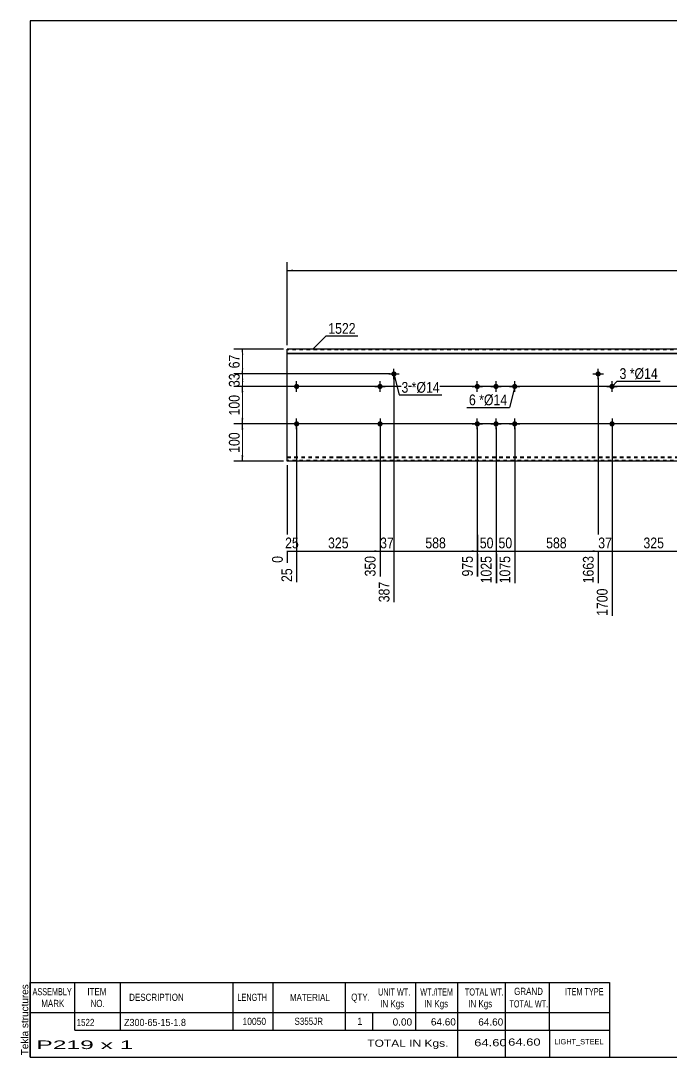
# Model space of a CAD drawing. Header units: millimetres. Extents: x -71 to 331, y -174 to 103.
# Drawn here: x -71.3 to 102.4, y -174.3 to 102.8 of the extents above; entities that cross this region are included whole.
import ezdxf

# ---------------------------------------------------------------- set-up
doc = ezdxf.new("R2010")
doc.units = ezdxf.units.MM
doc.linetypes.add('DXK_LINE_DOT1', pattern=[1.8814, 0.9407, -0.9407])
doc.styles.add('Arial', font='ARIAL.TTF', dxfattribs={"height": 0.2})
doc.styles.add('Arial Narrow', font='ARIALN.TTF', dxfattribs={"height": 0.2})

# ---------------------------------------------------------------- blocks, each defined once
blk = doc.blocks.new('Unknown-627191591-2133')
at = {"color": 5, "linetype": 'Continuous'}
for p, q in [((331.25, 102.75), (-68.75, 102.75)), ((-68.75, 102.75), (-68.75, -174.25)), ((331.25, -174.25), (331.25, 102.75)), ((-68.75, -174.25), (331.25, -174.25))]:
    blk.add_line(p, q, dxfattribs=at)
at = {"color": 174, "linetype": 'Continuous', "style": 'Arial'}
blk.add_text('Tekla structures', height=1.9102, rotation=90, dxfattribs=at).set_placement((-69.25, -173.75))
blk = doc.blocks.new('Bolt-627191591-1223 - 1203')
at = {"linetype": 'Continuous'}
for points in [[(50.1, 5, -1), (51.5, 5, -1)], [(55.1, 5, -1), (56.5, 5, -1)], [(60.1, 5, -1), (61.5, 5, -1)], [(50.1, -5, -1), (51.5, -5, -1)], [(55.1, -5, -1), (56.5, -5, -1)], [(60.1, -5, -1), (61.5, -5, -1)]]:
    blk.add_hatch(color=3, dxfattribs=at).paths.add_polyline_path(points)
at = {"color": 3, "linetype": 'Continuous'}
for p, q in [((50.8, 3.6), (50.8, 6.4)), ((55.8, 3.6), (55.8, 6.4)), ((60.8, 3.6), (60.8, 6.4)), ((49.4, 5), (52.2, 5)), ((54.4, 5), (57.2, 5)), ((59.4, 5), (62.2, 5)), ((49.4, -5), (52.2, -5)), ((50.8, -6.4), (50.8, -3.6)), ((54.4, -5), (57.2, -5)), ((55.8, -6.4), (55.8, -3.6)), ((59.4, -5), (62.2, -5)), ((60.8, -6.4), (60.8, -3.6))]:
    blk.add_line(p, q, dxfattribs=at)
blk = doc.blocks.new('Part-627191591-1218 - 1203')
at = {"color": 2, "linetype": 'Continuous'}
for p, q in [((0, -15), (0, 15)), ((13.6, 15), (0, 15)), ((0, 13.94), (13.6, 13.94)), ((39.61, 15), (13.7, 15)), ((13.7, 13.94), (39.61, 13.94)), ((71.9, 15), (39.71, 15)), ((39.71, 13.94), (71.9, 13.94)), ((97.91, 15), (72, 15)), ((72, 13.94), (97.91, 13.94)), ((120.2, 15), (98.01, 15)), ((98.01, 13.94), (120.2, 13.94)), ((141.7, 15), (120.3, 15)), ((120.3, 13.94), (141.7, 13.94)), ((164, 15), (141.8, 15)), ((141.8, 13.94), (164, 13.94)), ((189.2, 15), (164.1, 15)), ((164.1, 13.94), (189.2, 13.94)), ((221.5, 15), (189.3, 15)), ((189.3, 13.94), (221.5, 13.94)), ((246.7, 15), (221.6, 15)), ((221.6, 13.94), (246.7, 13.94)), ((260.4, 15), (246.8, 15)), ((246.8, 13.94), (260.4, 13.94)), ((260.4, 15), (260.4, 13.94)), ((260.4, 13.94), (260.4, -15)), ((0, 13.81), (13.6, 13.81)), ((13.7, 13.81), (39.61, 13.81)), ((39.71, 13.81), (71.9, 13.81)), ((72, 13.81), (97.91, 13.81)), ((98.01, 13.81), (120.2, 13.81)), ((120.3, 13.81), (141.7, 13.81)), ((141.8, 13.81), (164, 13.81)), ((164.1, 13.81), (189.2, 13.81)), ((189.3, 13.81), (221.5, 13.81)), ((221.6, 13.81), (246.7, 13.81)), ((246.8, 13.81), (260.4, 13.81)), ((13.6, -15), (0, -15)), ((39.61, -15), (13.7, -15)), ((71.9, -15), (39.71, -15)), ((97.91, -15), (72, -15)), ((120.2, -15), (98.01, -15)), ((141.7, -15), (120.3, -15)), ((164, -15), (141.8, -15)), ((189.2, -15), (164.1, -15)), ((221.5, -15), (189.3, -15)), ((246.7, -15), (221.6, -15)), ((260.4, -15), (246.8, -15))]:
    blk.add_line(p, q, dxfattribs=at)
at = {"color": 7, "linetype": 'DXK_LINE_DOT1'}
for p, q in [((13.6, 14.82), (0, 14.82)), ((39.61, 14.82), (13.7, 14.82)), ((71.9, 14.82), (39.71, 14.82)), ((97.91, 14.82), (72, 14.82)), ((120.2, 14.82), (98.01, 14.82)), ((141.7, 14.82), (120.3, 14.82)), ((164, 14.82), (141.8, 14.82)), ((189.2, 14.82), (164.1, 14.82)), ((221.5, 14.82), (189.3, 14.82)), ((246.7, 14.82), (221.6, 14.82)), ((260.4, 14.82), (246.8, 14.82)), ((0, -13.81), (13.6, -13.81)), ((13.7, -13.81), (39.61, -13.81)), ((39.71, -13.81), (71.9, -13.81)), ((72, -13.81), (97.91, -13.81)), ((98.01, -13.81), (120.2, -13.81)), ((120.3, -13.81), (141.7, -13.81)), ((141.8, -13.81), (164, -13.81)), ((164.1, -13.81), (189.2, -13.81)), ((189.3, -13.81), (221.5, -13.81)), ((221.6, -13.81), (246.7, -13.81)), ((246.8, -13.81), (260.4, -13.81)), ((0, -13.94), (13.6, -13.94)), ((13.6, -14.82), (0, -14.82)), ((13.7, -13.94), (39.61, -13.94)), ((39.61, -14.82), (13.7, -14.82)), ((39.71, -13.94), (71.9, -13.94)), ((71.9, -14.82), (39.71, -14.82)), ((72, -13.94), (97.91, -13.94)), ((97.91, -14.82), (72, -14.82)), ((98.01, -13.94), (120.2, -13.94)), ((120.2, -14.82), (98.01, -14.82)), ((120.3, -13.94), (141.7, -13.94)), ((141.7, -14.82), (120.3, -14.82)), ((141.8, -13.94), (164, -13.94)), ((164, -14.82), (141.8, -14.82)), ((164.1, -13.94), (189.2, -13.94)), ((189.2, -14.82), (164.1, -14.82)), ((189.3, -13.94), (221.5, -13.94)), ((221.5, -14.82), (189.3, -14.82)), ((221.6, -13.94), (246.7, -13.94)), ((246.7, -14.82), (221.6, -14.82)), ((246.8, -13.94), (260.4, -13.94)), ((260.4, -14.82), (246.8, -14.82))]:
    blk.add_line(p, q, dxfattribs=at)
blk = doc.blocks.new('Bolt-627191591-1224 - 1203')
at = {"linetype": 'Continuous'}
blk.add_hatch(color=3, dxfattribs=at).paths.add_polyline_path([(27.81, 8.35, -1), (29.21, 8.35, -1)])
at = {"color": 3, "linetype": 'Continuous'}
for p, q in [((27.11, 8.35), (29.91, 8.35)), ((28.51, 6.95), (28.51, 9.75))]:
    blk.add_line(p, q, dxfattribs=at)
blk = doc.blocks.new('Bolt-627191591-1225 - 1203')
at = {"linetype": 'Continuous'}
blk.add_hatch(color=3, dxfattribs=at).paths.add_polyline_path([(82.4, 8.35, -1), (83.8, 8.35, -1)])
at = {"color": 3, "linetype": 'Continuous'}
for p, q in [((81.7, 8.35), (84.5, 8.35)), ((83.1, 6.95), (83.1, 9.75))]:
    blk.add_line(p, q, dxfattribs=at)
blk = doc.blocks.new('Bolt-627191591-1226 - 1203')
at = {"linetype": 'Continuous'}
blk.add_hatch(color=3, dxfattribs=at).paths.add_polyline_path([(25.49, -5, -1), (24.09, -5, -1)])
at = {"color": 3, "linetype": 'Continuous'}
for p, q in [((26.19, -5), (23.39, -5)), ((24.79, -3.6), (24.79, -6.4))]:
    blk.add_line(p, q, dxfattribs=at)
blk = doc.blocks.new('Bolt-627191591-1227 - 1203')
at = {"linetype": 'Continuous'}
blk.add_hatch(color=3, dxfattribs=at).paths.add_polyline_path([(24.09, 5, -1), (25.49, 5, -1)])
at = {"color": 3, "linetype": 'Continuous'}
for p, q in [((24.79, 3.6), (24.79, 6.4)), ((23.39, 5), (26.19, 5))]:
    blk.add_line(p, q, dxfattribs=at)
blk = doc.blocks.new('Bolt-627191591-1230 - 1203')
at = {"linetype": 'Continuous'}
blk.add_hatch(color=3, dxfattribs=at).paths.add_polyline_path([(86.11, 5, -1), (87.51, 5, -1)])
at = {"color": 3, "linetype": 'Continuous'}
for p, q in [((86.81, 3.6), (86.81, 6.4)), ((85.41, 5), (88.21, 5))]:
    blk.add_line(p, q, dxfattribs=at)
blk = doc.blocks.new('Bolt-627191591-1231 - 1203')
at = {"linetype": 'Continuous'}
blk.add_hatch(color=3, dxfattribs=at).paths.add_polyline_path([(87.51, -5, -1), (86.11, -5, -1)])
at = {"color": 3, "linetype": 'Continuous'}
for p, q in [((88.21, -5), (85.41, -5)), ((86.81, -3.6), (86.81, -6.4))]:
    blk.add_line(p, q, dxfattribs=at)
blk = doc.blocks.new('Bolt-627191591-1232 - 1203')
at = {"linetype": 'Continuous'}
for points in [[(1.8, 5, -1), (3.2, 5, -1)], [(108.41, 5, -1), (109.81, 5, -1)]]:
    blk.add_hatch(color=3, dxfattribs=at).paths.add_polyline_path(points)
at = {"color": 3, "linetype": 'Continuous'}
for p, q in [((2.5, 3.6), (2.5, 6.4)), ((109.11, 3.6), (109.11, 6.4)), ((3.9, 5), (1.1, 5)), ((110.51, 5), (107.71, 5))]:
    blk.add_line(p, q, dxfattribs=at)
blk = doc.blocks.new('Bolt-627191591-1233 - 1203')
at = {"linetype": 'Continuous'}
for points in [[(1.8, -5, -1), (3.2, -5, -1)], [(108.41, -5, -1), (109.81, -5, -1)]]:
    blk.add_hatch(color=3, dxfattribs=at).paths.add_polyline_path(points)
at = {"color": 3, "linetype": 'Continuous'}
for p, q in [((3.9, -5), (1.1, -5)), ((2.5, -6.4), (2.5, -3.6)), ((110.51, -5), (107.71, -5)), ((109.11, -6.4), (109.11, -3.6))]:
    blk.add_line(p, q, dxfattribs=at)
blk = doc.blocks.new('StraightDimension-627191591-1400 - 1203')
at = {"linetype": 'Continuous'}
for points in [[(-12.25, 6.85), (-12, 8.35), (-11.75, 6.85)], [(-11.75, 6.5), (-12, 5), (-12.25, 6.5)]]:
    blk.add_hatch(color=7, dxfattribs=at).paths.add_polyline_path(points)
at = {"color": 7, "linetype": 'Continuous'}
for p, q in [((27.51, 8.35), (-14.25, 8.35)), ((-12, 5), (-12, 8.35)), ((151.9, 5), (-14.25, 5))]:
    blk.add_line(p, q, dxfattribs=at)
at = {"color": 0}
blk.add_wipeout([(-12.15, 9.1), (-16.35, 9.1), (-16.35, 4.25), (-12.15, 4.25)], dxfattribs=at)
at = {"color": 3, "style": 'Arial Narrow'}
blk.add_text('33', height=2.863, rotation=90.0002, dxfattribs=at).set_placement((-12.75, 4.85))
blk = doc.blocks.new('StraightDimension-627191591-1293 - 1203')
at = {"linetype": 'Continuous'}
blk.add_hatch(color=7, dxfattribs=at).paths.add_polyline_path([(81.6, -38.75), (83.1, -39), (81.6, -39.25)])
at = {"color": 7, "linetype": 'Continuous'}
for p, q in [((83.1, 7.35), (83.1, -47.61)), ((60.8, -6), (60.8, -47.61)), ((60.8, -39), (83.1, -39))]:
    blk.add_line(p, q, dxfattribs=at)
at = {"color": 0}
blk.add_wipeout([(75.29, -38.85), (75.29, -34.65), (68.61, -34.65), (68.61, -38.85)], dxfattribs=at)
at = {"color": 0, "linetype": 'Continuous'}
blk.add_wipeout([(82.5, -39.7), (78.3, -39.7), (78.3, -48.21), (82.5, -48.21)], dxfattribs=at)
at = {"color": 3, "style": 'Arial Narrow'}
blk.add_text('588', height=2.863, dxfattribs=at).set_placement((69.21, -38.25))
at = {"color": 3, "linetype": 'Continuous', "style": 'Arial Narrow'}
blk.add_text('1663', height=2.863, rotation=90.0002, dxfattribs=at).set_placement((81.9, -47.61))
blk = doc.blocks.new('StraightDimension-627191591-1297 - 1203')
at = {"linetype": 'Continuous'}
blk.add_hatch(color=7, dxfattribs=at).paths.add_polyline_path([(27.01, -38.75), (28.51, -39), (27.01, -39.25)])
at = {"color": 7, "linetype": 'Continuous'}
for p, q in [((28.51, 7.35), (28.51, -52.68)), ((24.79, -6), (24.79, -45.78)), ((24.79, -39), (28.51, -39))]:
    blk.add_line(p, q, dxfattribs=at)
at = {"color": 0}
blk.add_wipeout([(29.08, -38.85), (29.08, -34.65), (24.22, -34.65), (24.22, -38.85)], dxfattribs=at)
at = {"color": 0, "linetype": 'Continuous'}
blk.add_wipeout([(27.91, -46.6), (23.71, -46.6), (23.71, -53.28), (27.91, -53.28)], dxfattribs=at)
at = {"color": 3, "style": 'Arial Narrow'}
blk.add_text('37', height=2.863, dxfattribs=at).set_placement((24.82, -38.25))
at = {"color": 3, "linetype": 'Continuous', "style": 'Arial Narrow'}
blk.add_text('387', height=2.863, rotation=90.0002, dxfattribs=at).set_placement((27.31, -52.68))
blk = doc.blocks.new('StraightDimension-627191591-1292 - 1203')
at = {"linetype": 'Continuous'}
blk.add_hatch(color=7, dxfattribs=at).paths.add_polyline_path([(85.31, -38.75), (86.81, -39), (85.31, -39.25)])
at = {"color": 7, "linetype": 'Continuous'}
for p, q in [((83.1, 7.35), (83.1, -47.61)), ((86.81, -6), (86.81, -56.31)), ((83.1, -39), (86.81, -39))]:
    blk.add_line(p, q, dxfattribs=at)
at = {"color": 0}
blk.add_wipeout([(87.38, -38.85), (87.38, -34.65), (82.53, -34.65), (82.53, -38.85)], dxfattribs=at)
at = {"color": 0, "linetype": 'Continuous'}
blk.add_wipeout([(86.21, -48.4), (82.01, -48.4), (82.01, -56.91), (86.21, -56.91)], dxfattribs=at)
at = {"color": 3, "style": 'Arial Narrow'}
blk.add_text('37', height=2.863, dxfattribs=at).set_placement((83.13, -38.25))
at = {"color": 3, "linetype": 'Continuous', "style": 'Arial Narrow'}
blk.add_text('1700', height=2.863, rotation=90.0002, dxfattribs=at).set_placement((85.61, -56.31))
blk = doc.blocks.new('StraightDimension-627191591-1419 - 1203')
at = {"linetype": 'Continuous'}
for points in [[(1.5, 35.75), (0, 36), (1.5, 36.25)], [(258.9, 36.25), (260.4, 36), (258.9, 35.75)]]:
    blk.add_hatch(color=7, dxfattribs=at).paths.add_polyline_path(points)
at = {"color": 7, "linetype": 'Continuous'}
for p, q in [((0, 16), (0, 38.25)), ((260.4, 16), (260.4, 38.25)), ((0, 36), (260.4, 36))]:
    blk.add_line(p, q, dxfattribs=at)
at = {"color": 0}
blk.add_wipeout([(135.37, 36.15), (135.37, 40.35), (125.03, 40.35), (125.03, 36.15)], dxfattribs=at)
at = {"color": 3, "style": 'Arial Narrow'}
blk.add_text('10050', height=2.863, dxfattribs=at).set_placement((125.63, 36.75))
blk = doc.blocks.new('StraightDimension-627191591-1291 - 1203')
at = {"linetype": 'Continuous'}
blk.add_hatch(color=7, dxfattribs=at).paths.add_polyline_path([(107.61, -38.75), (109.11, -39), (107.61, -39.25)])
at = {"color": 7, "linetype": 'Continuous'}
for p, q in [((86.81, -6), (86.81, -56.31)), ((109.11, -6), (109.11, -47.61)), ((86.81, -39), (109.11, -39))]:
    blk.add_line(p, q, dxfattribs=at)
at = {"color": 0}
blk.add_wipeout([(101.3, -38.85), (101.3, -34.65), (94.62, -34.65), (94.62, -38.85)], dxfattribs=at)
at = {"color": 0, "linetype": 'Continuous'}
blk.add_wipeout([(108.51, -39.7), (104.31, -39.7), (104.31, -48.21), (108.51, -48.21)], dxfattribs=at)
at = {"color": 3, "style": 'Arial Narrow'}
blk.add_text('325', height=2.863, dxfattribs=at).set_placement((95.22, -38.25))
at = {"color": 3, "linetype": 'Continuous', "style": 'Arial Narrow'}
blk.add_text('2025', height=2.863, rotation=90.0002, dxfattribs=at).set_placement((107.91, -47.61))
blk = doc.blocks.new('StraightDimension-627191591-1299 - 1203')
at = {"linetype": 'Continuous'}
blk.add_hatch(color=7, dxfattribs=at).paths.add_polyline_path([(1, -38.75), (2.5, -39), (1, -39.25)])
at = {"color": 7, "linetype": 'Continuous'}
for p, q in [((2.5, -6), (2.5, -47.26)), ((0, -16), (0, -42.13)), ((0, -39), (2.5, -39))]:
    blk.add_line(p, q, dxfattribs=at)
at = {"color": 0}
blk.add_wipeout([(3.68, -38.85), (3.68, -34.65), (-1.18, -34.65), (-1.18, -38.85)], dxfattribs=at)
at = {"color": 0, "linetype": 'Continuous'}
blk.add_wipeout([(1.9, -43), (-2.3, -43), (-2.3, -47.86), (1.9, -47.86)], dxfattribs=at)
at = {"color": 3, "style": 'Arial Narrow'}
blk.add_text('25', height=2.863, dxfattribs=at).set_placement((-0.58, -38.25))
at = {"color": 0, "linetype": 'Continuous'}
blk.add_wipeout([(-0.6, -39.7), (-4.8, -39.7), (-4.8, -42.73), (-0.6, -42.73)], dxfattribs=at)
at = {"color": 3, "linetype": 'Continuous', "style": 'Arial Narrow'}
for s, height, p in [('0', 2.86, (-1.2, -42.13)), ('25', 2.863, (1.3, -47.26))]:
    blk.add_text(s, height=height, rotation=90.0002, dxfattribs=at).set_placement(p)
blk = doc.blocks.new('StraightDimension-627191591-1294 - 1203')
at = {"linetype": 'Continuous'}
blk.add_hatch(color=7, dxfattribs=at).paths.add_polyline_path([(59.3, -38.75), (60.8, -39), (59.3, -39.25)])
at = {"color": 7, "linetype": 'Continuous'}
for p, q in [((55.8, -6), (55.8, -47.61)), ((60.8, -6), (60.8, -47.61)), ((55.8, -39), (60.8, -39))]:
    blk.add_line(p, q, dxfattribs=at)
at = {"color": 0}
blk.add_wipeout([(60.73, -38.85), (60.73, -34.65), (55.87, -34.65), (55.87, -38.85)], dxfattribs=at)
at = {"color": 3, "style": 'Arial Narrow'}
blk.add_text('50', height=2.863, dxfattribs=at).set_placement((56.47, -38.25))
at = {"color": 0, "linetype": 'Continuous'}
blk.add_wipeout([(60.2, -39.7), (56, -39.7), (56, -48.21), (60.2, -48.21)], dxfattribs=at)
at = {"color": 3, "linetype": 'Continuous', "style": 'Arial Narrow'}
blk.add_text('1075', height=2.863, rotation=90.0002, dxfattribs=at).set_placement((59.6, -47.61))
blk = doc.blocks.new('StraightDimension-627191591-1402 - 1203')
at = {"linetype": 'Continuous'}
for points in [[(-12.25, -6.5), (-12, -5), (-11.75, -6.5)], [(-11.75, -13.5), (-12, -15), (-12.25, -13.5)]]:
    blk.add_hatch(color=7, dxfattribs=at).paths.add_polyline_path(points)
at = {"color": 7, "linetype": 'Continuous'}
for p, q in [((151.9, -5), (-14.25, -5)), ((-12, -15), (-12, -5)), ((-1, -15), (-14.25, -15))]:
    blk.add_line(p, q, dxfattribs=at)
at = {"color": 0}
blk.add_wipeout([(-12.15, -6.66), (-16.35, -6.66), (-16.35, -13.34), (-12.15, -13.34)], dxfattribs=at)
at = {"color": 3, "style": 'Arial Narrow'}
blk.add_text('100', height=2.863, rotation=90.0002, dxfattribs=at).set_placement((-12.75, -12.74))
blk = doc.blocks.new('StraightDimension-627191591-1295 - 1203')
at = {"linetype": 'Continuous'}
blk.add_hatch(color=7, dxfattribs=at).paths.add_polyline_path([(54.3, -38.75), (55.8, -39), (54.3, -39.25)])
at = {"color": 7, "linetype": 'Continuous'}
for p, q in [((50.8, -6), (50.8, -45.78)), ((55.8, -6), (55.8, -47.61)), ((50.8, -39), (55.8, -39))]:
    blk.add_line(p, q, dxfattribs=at)
at = {"color": 0}
blk.add_wipeout([(55.73, -38.85), (55.73, -34.65), (50.87, -34.65), (50.87, -38.85)], dxfattribs=at)
at = {"color": 3, "style": 'Arial Narrow'}
blk.add_text('50', height=2.863, dxfattribs=at).set_placement((51.47, -38.25))
at = {"color": 0, "linetype": 'Continuous'}
blk.add_wipeout([(55.2, -39.7), (51, -39.7), (51, -48.21), (55.2, -48.21)], dxfattribs=at)
at = {"color": 3, "linetype": 'Continuous', "style": 'Arial Narrow'}
blk.add_text('1025', height=2.863, rotation=90.0002, dxfattribs=at).set_placement((54.6, -47.61))
blk = doc.blocks.new('StraightDimension-627191591-1296 - 1203')
at = {"linetype": 'Continuous'}
blk.add_hatch(color=7, dxfattribs=at).paths.add_polyline_path([(49.3, -38.75), (50.8, -39), (49.3, -39.25)])
at = {"color": 7, "linetype": 'Continuous'}
for p, q in [((28.51, 7.35), (28.51, -52.68)), ((50.8, -6), (50.8, -45.78)), ((28.51, -39), (50.8, -39))]:
    blk.add_line(p, q, dxfattribs=at)
at = {"color": 0}
blk.add_wipeout([(43, -38.85), (43, -34.65), (36.31, -34.65), (36.31, -38.85)], dxfattribs=at)
at = {"color": 0, "linetype": 'Continuous'}
blk.add_wipeout([(50.2, -39.7), (46, -39.7), (46, -46.38), (50.2, -46.38)], dxfattribs=at)
at = {"color": 3, "style": 'Arial Narrow'}
blk.add_text('588', height=2.863, dxfattribs=at).set_placement((36.91, -38.25))
at = {"color": 3, "linetype": 'Continuous', "style": 'Arial Narrow'}
blk.add_text('975', height=2.863, rotation=90.0002, dxfattribs=at).set_placement((49.6, -45.78))
blk = doc.blocks.new('StraightDimension-627191591-1298 - 1203')
at = {"linetype": 'Continuous'}
blk.add_hatch(color=7, dxfattribs=at).paths.add_polyline_path([(23.29, -38.75), (24.79, -39), (23.29, -39.25)])
at = {"color": 7, "linetype": 'Continuous'}
for p, q in [((2.5, -6), (2.5, -47.26)), ((24.79, -6), (24.79, -45.78)), ((2.5, -39), (24.79, -39))]:
    blk.add_line(p, q, dxfattribs=at)
at = {"color": 0}
blk.add_wipeout([(16.99, -38.85), (16.99, -34.65), (10.3, -34.65), (10.3, -38.85)], dxfattribs=at)
at = {"color": 0, "linetype": 'Continuous'}
blk.add_wipeout([(24.19, -39.7), (19.99, -39.7), (19.99, -46.38), (24.19, -46.38)], dxfattribs=at)
at = {"color": 3, "style": 'Arial Narrow'}
blk.add_text('325', height=2.863, dxfattribs=at).set_placement((10.9, -38.25))
at = {"color": 3, "linetype": 'Continuous', "style": 'Arial Narrow'}
blk.add_text('350', height=2.863, rotation=90.0002, dxfattribs=at).set_placement((23.59, -45.78))
blk = doc.blocks.new('StraightDimension-627191591-1399 - 1203')
at = {"linetype": 'Continuous'}
for points in [[(-12.25, 13.5), (-12, 15), (-11.75, 13.5)], [(-11.75, 9.85), (-12, 8.35), (-12.25, 9.85)]]:
    blk.add_hatch(color=7, dxfattribs=at).paths.add_polyline_path(points)
at = {"color": 7, "linetype": 'Continuous'}
for p, q in [((-1, 15), (-14.25, 15)), ((-12, 8.35), (-12, 15)), ((27.51, 8.35), (-14.25, 8.35))]:
    blk.add_line(p, q, dxfattribs=at)
at = {"color": 0}
blk.add_wipeout([(-12.15, 14.1), (-16.35, 14.1), (-16.35, 9.25), (-12.15, 9.25)], dxfattribs=at)
at = {"color": 3, "style": 'Arial Narrow'}
blk.add_text('67', height=2.863, rotation=90.0002, dxfattribs=at).set_placement((-12.75, 9.85))
blk = doc.blocks.new('StraightDimension-627191591-1401 - 1203')
at = {"linetype": 'Continuous'}
for points in [[(-12.25, 3.5), (-12, 5), (-11.75, 3.5)], [(-11.75, -3.5), (-12, -5), (-12.25, -3.5)]]:
    blk.add_hatch(color=7, dxfattribs=at).paths.add_polyline_path(points)
at = {"color": 7, "linetype": 'Continuous'}
for p, q in [((151.9, 5), (-14.25, 5)), ((-12, -5), (-12, 5)), ((151.9, -5), (-14.25, -5))]:
    blk.add_line(p, q, dxfattribs=at)
at = {"color": 0}
blk.add_wipeout([(-12.15, 3.34), (-16.35, 3.34), (-16.35, -3.34), (-12.15, -3.34)], dxfattribs=at)
at = {"color": 3, "style": 'Arial Narrow'}
blk.add_text('100', height=2.863, rotation=90.0002, dxfattribs=at).set_placement((-12.75, -2.74))
blk = doc.blocks.new('CBS_BOM-627191591-2205')
at = {"color": 7, "linetype": 'Continuous'}
for p, q in [((-68.78, -162.28), (-68.78, -154.28)), ((-68.78, -154.28), (86.14, -154.28)), ((-56.78, -162.28), (-56.78, -154.28)), ((-44.59, -162.28), (-44.59, -154.28)), ((-14.43, -162.28), (-14.43, -154.28)), ((-3.75, -162.28), (-3.75, -154.28)), ((15.57, -162.28), (15.57, -154.28)), ((34.37, -162.28), (34.37, -154.28)), ((45.58, -162.28), (45.58, -154.28)), ((58.37, -162.28), (58.37, -154.28)), ((70.12, -162.28), (70.12, -154.28)), ((86.14, -154.29), (86.14, -162.27)), ((-68.78, -162.28), (86.14, -162.28)), ((-68.78, -167.08), (-68.78, -162.28)), ((-56.78, -167.08), (-56.78, -162.28)), ((-44.59, -167.08), (-44.59, -162.28)), ((-14.43, -167.08), (-14.43, -162.28)), ((-3.75, -167.08), (-3.75, -162.28)), ((15.57, -167.08), (15.57, -162.28)), ((22.83, -167.08), (22.83, -162.28)), ((34.37, -167.08), (34.37, -162.28)), ((45.58, -167.08), (45.58, -162.28)), ((58.37, -167.08), (58.37, -162.28)), ((70.14, -167.08), (70.14, -162.28)), ((86.14, -162.28), (86.14, -167.08)), ((-68.78, -174.28), (-68.78, -167.1)), ((-56.78, -167.08), (86.14, -167.08)), ((45.58, -174.28), (45.58, -167.1)), ((58.37, -174.28), (58.37, -167.1)), ((70.18, -174.28), (70.18, -167.1)), ((86.14, -167.08), (86.14, -174.28)), ((-68.78, -174.28), (86.14, -174.28))]:
    blk.add_line(p, q, dxfattribs=at)
at = {"color": 3, "linetype": 'Continuous', "style": 'Arial'}
for s, height, width, p in [('ASSEMBLY', 1.91, 0.7, (-68.1, -157.71)), ('ITEM', 1.91, 0.8, (-53.45, -157.71)), ('DESCRIPTION', 1.9102, 0.8, (-42.27, -159.21)), ('LENGTH', 1.91, 0.7, (-13.32, -159.21)), ('MATERIAL', 1.91, 0.8, (0.7, -159.26)), ('QTY.', 1.91, 0.8, (17.09, -159.18)), ('UNIT WT.', 1.91, 0.7, (24.26, -157.78)), ('WT./ITEM', 1.91, 0.7, (35.55, -157.78)), ('TOTAL WT.', 1.91, 0.7, (47.49, -157.78)), ('GRAND', 1.91, 0.8, (60.64, -157.62)), ('ITEM TYPE', 1.91, 0.7, (74.28, -157.7)), ('MARK', 1.91, 0.8, (-65.78, -160.84)), ('NO.', 1.91, 0.8, (-52.6, -160.84)), ('IN Kgs', 1.91, 0.8, (24.84, -160.92)), ('IN Kgs', 1.91, 0.8, (36.59, -160.92)), ('IN Kgs', 1.91, 0.8, (48.38, -160.92)), ('TOTAL WT.', 1.91, 0.7, (59.38, -160.96))]:
    blk.add_text(s, height=height, dxfattribs=dict(at, width=width)).set_placement(p)
at = {"color": 7, "linetype": 'Continuous', "style": 'Arial'}
for s, height, width, p in [('1522', 1.91, 0.8, (-56.32, -165.93)), ('Z300-65-15-1.8', 1.9102, 0.9, (-43.65, -165.93)), ('10050', 1.91, 0.85, (-11.97, -165.65)), ('S355JR', 1.91, 0.8, (1.94, -165.62))]:
    blk.add_text(s, height=height, dxfattribs=dict(at, width=width)).set_placement(p)
for s, p in [('1', (18.66, -165.62)), ('0.00', (28.17, -165.81)), ('64.60', (38.39, -165.78)), ('64.60', (51.06, -165.81))]:
    blk.add_text(s, height=1.91, dxfattribs=at).set_placement(p)
at = {"color": 6, "linetype": 'Continuous', "style": 'Arial'}
for s, height, width, p in [('P219 x 1', 2.292, 2.05, (-67.06, -172.09)), ('TOTAL IN Kgs.', 1.9102, 1.2, (21.38, -171.48)), ('64.60', 1.91, 1.3, (49.97, -171.33)), ('64.60', 1.91, 1.3, (59.04, -171.17))]:
    blk.add_text(s, height=height, dxfattribs=dict(at, width=width)).set_placement(p)
blk.add_text('LIGHT_STEEL', height=1.4135, dxfattribs=at).set_placement((71.39, -170.83))
blk = doc.blocks.new('Mark-627191591-1470 - 1203')
at = {"color": 0}
blk.add_wipeout([(50.4, -0.01), (50.4, 2.99), (48.57, 2.99), (48.57, -0.01)], dxfattribs=at)
blk.add_wipeout([(50.4, -0.01), (50.4, 2.99), (48.57, 2.99), (48.57, -0.01)], dxfattribs=at)
blk.add_wipeout([(52.57, -0.01), (52.57, 2.99), (51.3, 2.99), (51.3, -0.01)], dxfattribs=at)
blk.add_wipeout([(52.57, -0.01), (52.57, 2.99), (51.3, 2.99), (51.3, -0.01)], dxfattribs=at)
at = {"color": 3, "style": 'Arial Narrow'}
blk.add_text('6', height=2.86, dxfattribs=at).set_placement((48.57, -0.01))
at = {"color": 0}
blk.add_wipeout([(58.79, -0.01), (58.79, 2.99), (52.57, 2.99), (52.57, -0.01)], dxfattribs=at)
blk.add_wipeout([(58.79, -0.01), (58.79, 2.99), (52.57, 2.99), (52.57, -0.01)], dxfattribs=at)
at = {"color": 7, "linetype": 'Continuous'}
for p in [(60.8, 5), (47.97, -0.61)]:
    blk.add_line(p, (59.39, -0.61), dxfattribs=at)
at = {"color": 3, "style": 'Arial Narrow'}
for s, height, p in [('*', 2.86, (51.3, -0.01)), ('Ø14', 2.863, (52.57, -0.01))]:
    blk.add_text(s, height=height, dxfattribs=at).set_placement(p)
blk = doc.blocks.new('Mark-627191591-1422 - 1203')
at = {"color": 0}
blk.add_wipeout([(18.27, 19.09), (18.27, 22.09), (10.96, 22.09), (10.96, 19.09)], dxfattribs=at)
blk.add_wipeout([(18.27, 19.09), (18.27, 22.09), (10.96, 22.09), (10.96, 19.09)], dxfattribs=at)
at = {"color": 7, "linetype": 'Continuous'}
for p, q in [((6.82, 14.95), (10.36, 18.49)), ((10.36, 18.49), (18.87, 18.49))]:
    blk.add_line(p, q, dxfattribs=at)
at = {"color": 3, "style": 'Arial Narrow'}
blk.add_text('1522', height=2.863, dxfattribs=at).set_placement((10.96, 19.09))
blk = doc.blocks.new('MarkSet-627191591-1448 - 1203')
at = {"color": 0}
blk.add_wipeout([(32.35, 3.33), (32.35, 6.33), (30.52, 6.33), (30.52, 3.33)], dxfattribs=at)
blk.add_wipeout([(32.35, 3.33), (32.35, 6.33), (30.52, 6.33), (30.52, 3.33)], dxfattribs=at)
at = {"color": 7, "linetype": 'Continuous'}
blk.add_line((28.51, 8.35), (29.92, 2.73), dxfattribs=at)
at = {"color": 0}
blk.add_wipeout([(34.53, 3.33), (34.53, 6.33), (33.25, 6.33), (33.25, 3.33)], dxfattribs=at)
blk.add_wipeout([(34.53, 3.33), (34.53, 6.33), (33.25, 6.33), (33.25, 3.33)], dxfattribs=at)
at = {"color": 3, "style": 'Arial Narrow'}
blk.add_text('3', height=2.86, dxfattribs=at).set_placement((30.52, 3.33))
at = {"color": 0}
blk.add_wipeout([(40.74, 3.33), (40.74, 6.33), (34.53, 6.33), (34.53, 3.33)], dxfattribs=at)
blk.add_wipeout([(40.74, 3.33), (40.74, 6.33), (34.53, 6.33), (34.53, 3.33)], dxfattribs=at)
at = {"color": 7, "linetype": 'Continuous'}
blk.add_line((29.92, 2.73), (41.34, 2.73), dxfattribs=at)
at = {"color": 3, "style": 'Arial Narrow'}
for s, height, p in [('*', 2.86, (33.25, 3.33)), ('Ø14', 2.863, (34.53, 3.33))]:
    blk.add_text(s, height=height, dxfattribs=at).set_placement(p)
blk = doc.blocks.new('MarkSet-627191591-1455 - 1203')
at = {"color": 0}
blk.add_wipeout([(90.65, 7.01), (90.65, 10.01), (88.83, 10.01), (88.83, 7.01)], dxfattribs=at)
blk.add_wipeout([(90.65, 7.01), (90.65, 10.01), (88.83, 10.01), (88.83, 7.01)], dxfattribs=at)
at = {"color": 7, "linetype": 'Continuous'}
blk.add_line((86.81, 5), (88.23, 6.41), dxfattribs=at)
at = {"color": 0}
blk.add_wipeout([(92.83, 7.01), (92.83, 10.01), (91.55, 10.01), (91.55, 7.01)], dxfattribs=at)
blk.add_wipeout([(92.83, 7.01), (92.83, 10.01), (91.55, 10.01), (91.55, 7.01)], dxfattribs=at)
at = {"color": 3, "style": 'Arial Narrow'}
blk.add_text('3', height=2.86, dxfattribs=at).set_placement((88.83, 7.01))
at = {"color": 0}
blk.add_wipeout([(99.05, 7.01), (99.05, 10.01), (92.83, 10.01), (92.83, 7.01)], dxfattribs=at)
blk.add_wipeout([(99.05, 7.01), (99.05, 10.01), (92.83, 10.01), (92.83, 7.01)], dxfattribs=at)
at = {"color": 7, "linetype": 'Continuous'}
blk.add_line((88.23, 6.41), (99.65, 6.41), dxfattribs=at)
at = {"color": 3, "style": 'Arial Narrow'}
for s, height, p in [('*', 2.86, (91.55, 7.01)), ('Ø14', 2.863, (92.83, 7.01))]:
    blk.add_text(s, height=height, dxfattribs=at).set_placement(p)

msp = doc.modelspace()

# ---------------------------------------------------------------- block references
for name in ['Unknown-627191591-2133', 'Part-627191591-1218 - 1203', 'Bolt-627191591-1224 - 1203', 'Bolt-627191591-1225 - 1203', 'Bolt-627191591-1232 - 1203', 'Bolt-627191591-1227 - 1203', 'Bolt-627191591-1223 - 1203', 'Bolt-627191591-1230 - 1203', 'Bolt-627191591-1233 - 1203', 'Bolt-627191591-1226 - 1203', 'Bolt-627191591-1231 - 1203', 'CBS_BOM-627191591-2205']:
    msp.add_blockref(name, (0, 0))

# ---------------------------------------------------------------- next in the draw order: block references
for name in ['StraightDimension-627191591-1419 - 1203', 'StraightDimension-627191591-1400 - 1203', 'StraightDimension-627191591-1299 - 1203']:
    msp.add_blockref(name, (0, 0))

# ---------------------------------------------------------------- next in the draw order: block references
for name in ['StraightDimension-627191591-1297 - 1203', 'StraightDimension-627191591-1293 - 1203']:
    msp.add_blockref(name, (0, 0))

# ---------------------------------------------------------------- next in the draw order: block references
for name in ['StraightDimension-627191591-1292 - 1203', 'StraightDimension-627191591-1294 - 1203']:
    msp.add_blockref(name, (0, 0))

# ---------------------------------------------------------------- next in the draw order: block references
msp.add_blockref('StraightDimension-627191591-1291 - 1203', (0, 0))

# ---------------------------------------------------------------- next in the draw order: block references
msp.add_blockref('StraightDimension-627191591-1402 - 1203', (0, 0))

# ---------------------------------------------------------------- next in the draw order: block references
for name in ['StraightDimension-627191591-1298 - 1203', 'StraightDimension-627191591-1295 - 1203']:
    msp.add_blockref(name, (0, 0))

# ---------------------------------------------------------------- next in the draw order: block references
msp.add_blockref('StraightDimension-627191591-1296 - 1203', (0, 0))

# ---------------------------------------------------------------- next in the draw order: block references
for name in ['StraightDimension-627191591-1399 - 1203', 'StraightDimension-627191591-1401 - 1203']:
    msp.add_blockref(name, (0, 0))

# ---------------------------------------------------------------- next in the draw order: block references
for name in ['Mark-627191591-1422 - 1203', 'MarkSet-627191591-1448 - 1203', 'MarkSet-627191591-1455 - 1203', 'Mark-627191591-1470 - 1203']:
    msp.add_blockref(name, (0, 0))

doc.saveas('drawing.dxf')
